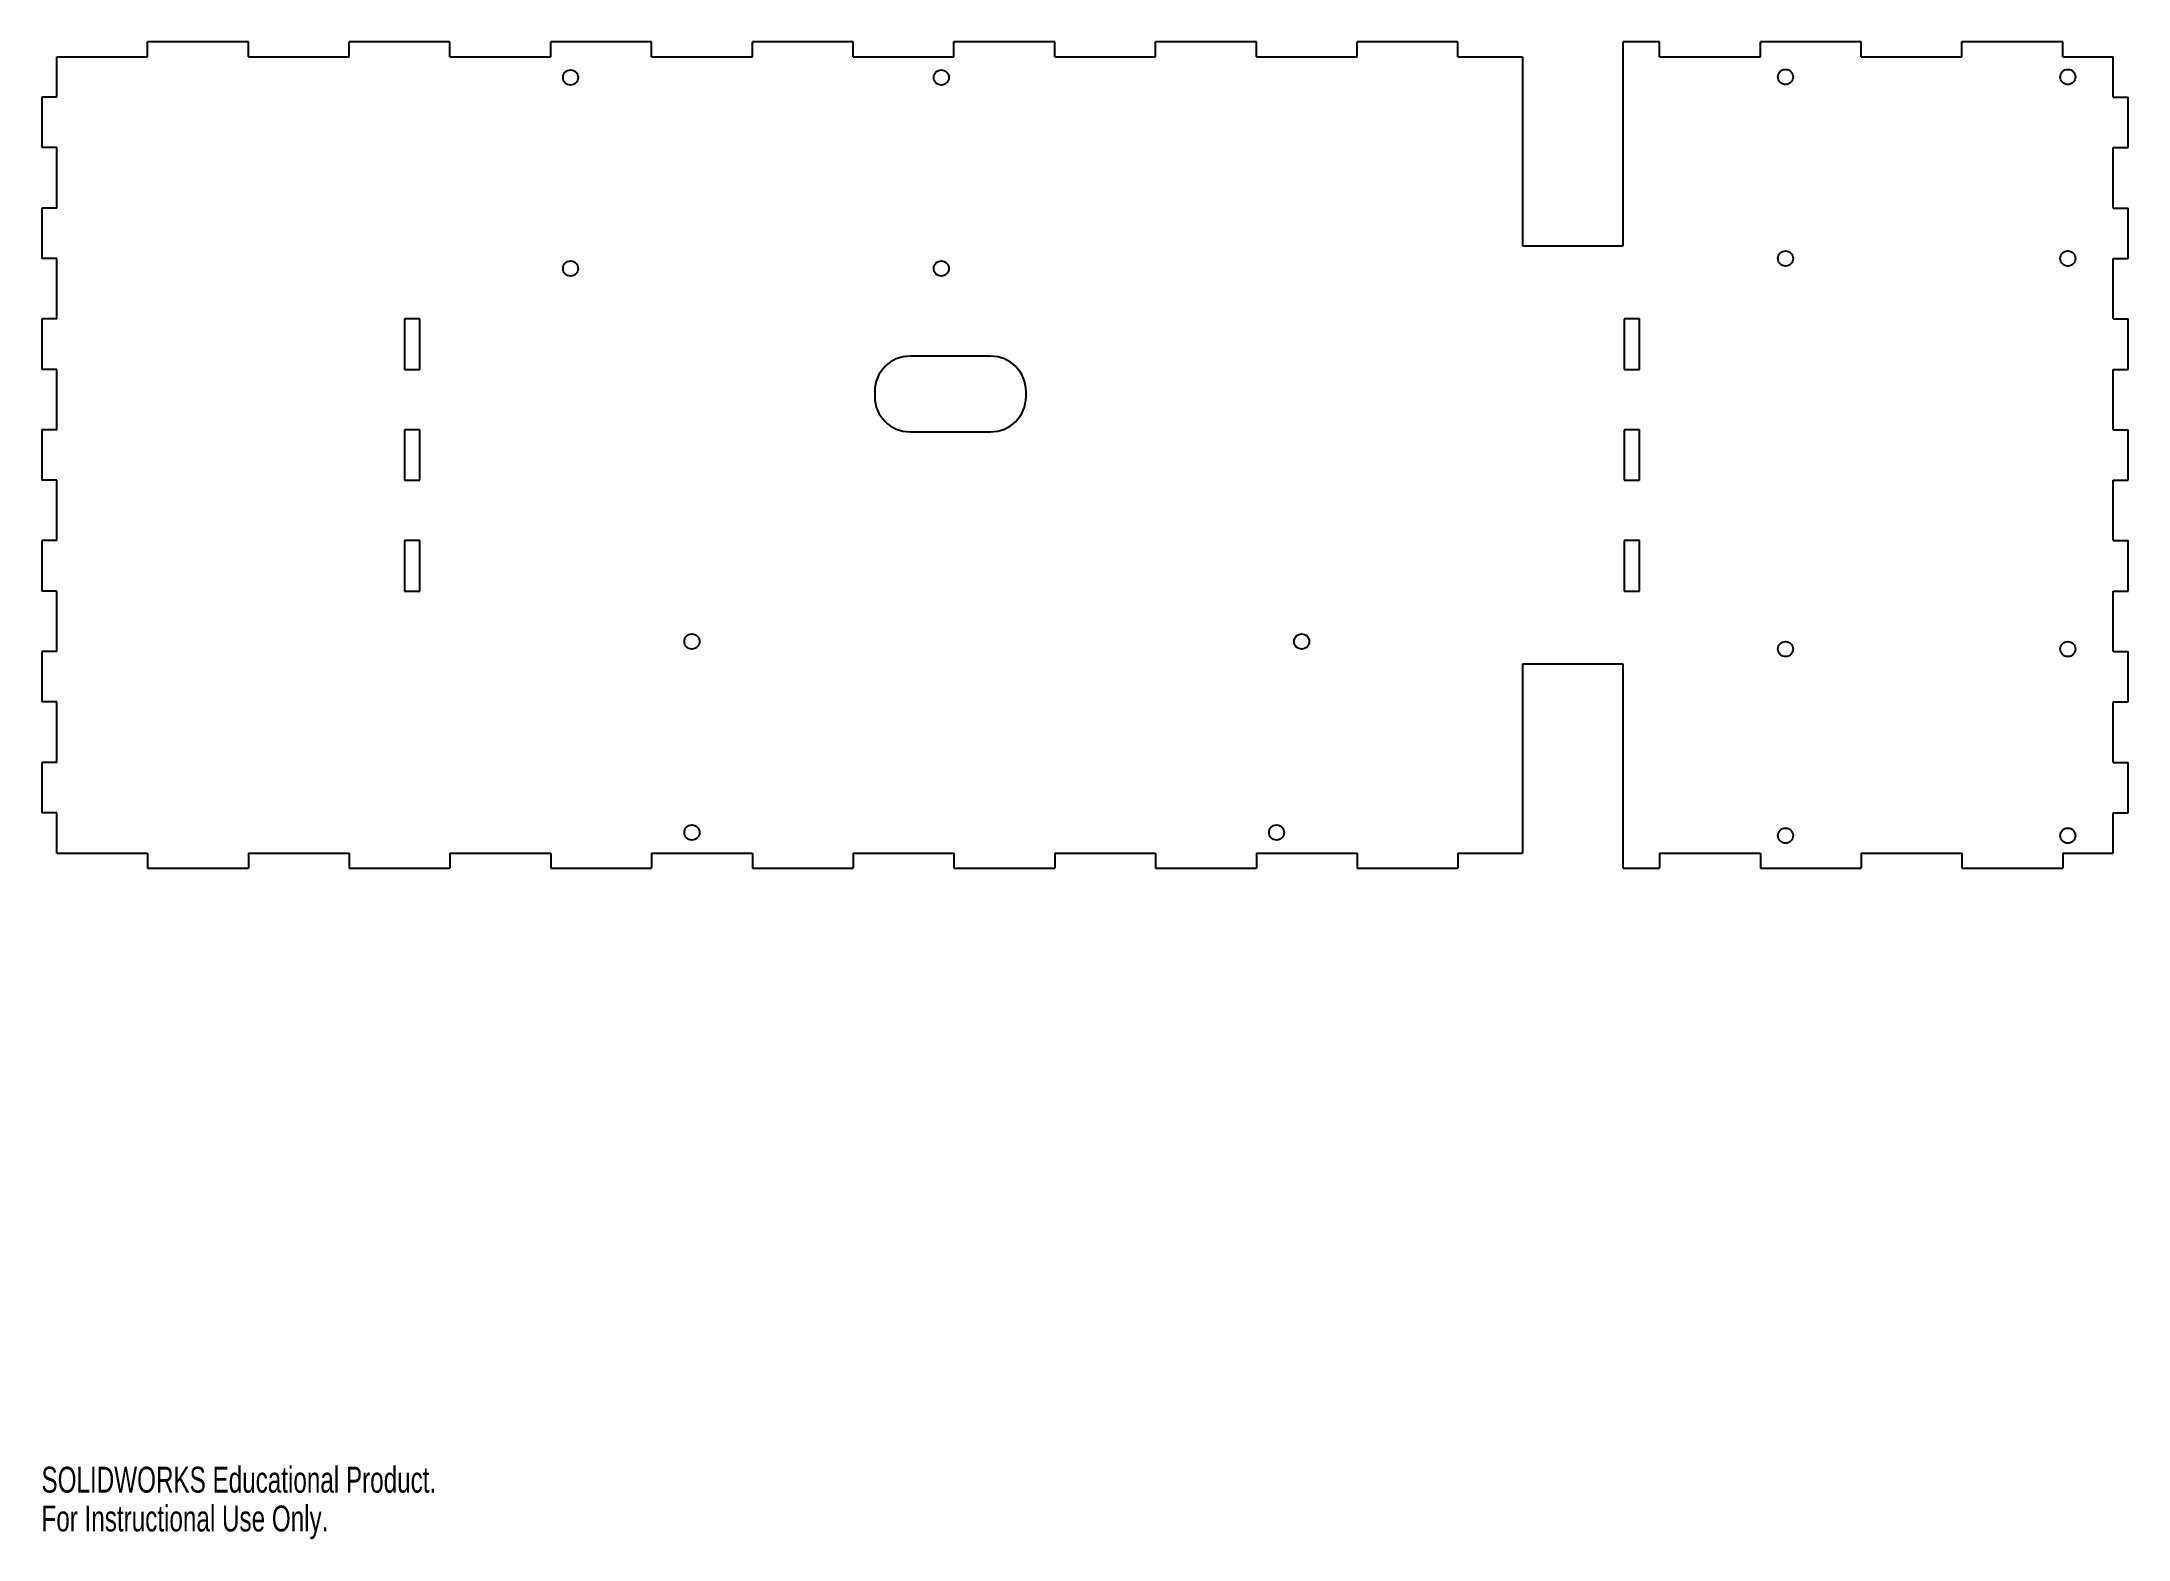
# Model space of a CAD drawing. Header units: inches. Extents: x 0 to 16.3, y 0 to 11.7.
import ezdxf

# ---------------------------------------------------------------- set-up
doc = ezdxf.new("R2010")
doc.units = ezdxf.units.IN
doc.header["$MEASUREMENT"] = 0
doc.styles.add('SLDTEXTSTYLE0', font='TXT', dxfattribs={"width": 0.7})

msp = doc.modelspace()

# ---------------------------------------------------------------- linework, layer by layer
at = {"color": 7, "linetype": 'Continuous', "lineweight": 25}
for p, q in [((0.12, 11.262), (0.12, 11.577)), ((0.12, 11.577), (0.829, 11.577)), ((0.829, 11.577), (0.829, 11.695)), ((1.616, 11.695), (0.829, 11.695)), ((1.616, 11.577), (1.616, 11.695)), ((1.616, 11.577), (2.404, 11.577)), ((2.404, 11.577), (2.404, 11.695)), ((3.191, 11.695), (2.404, 11.695)), ((3.191, 11.577), (3.191, 11.695)), ((3.191, 11.577), (3.978, 11.577)), ((3.978, 11.577), (3.978, 11.695)), ((4.766, 11.695), (3.978, 11.695)), ((4.766, 11.577), (4.766, 11.695)), ((4.766, 11.577), (5.553, 11.577)), ((5.553, 11.577), (5.553, 11.695)), ((6.341, 11.695), (5.553, 11.695)), ((6.341, 11.577), (6.341, 11.695)), ((6.341, 11.577), (7.128, 11.577)), ((7.128, 11.577), (7.128, 11.695)), ((7.915, 11.695), (7.128, 11.695)), ((7.915, 11.577), (7.915, 11.695)), ((7.915, 11.577), (8.703, 11.577)), ((8.703, 11.577), (8.703, 11.695)), ((9.49, 11.695), (8.703, 11.695)), ((9.49, 11.577), (9.49, 11.695)), ((9.49, 11.577), (10.278, 11.577)), ((10.278, 11.577), (10.278, 11.695)), ((11.065, 11.695), (10.278, 11.695)), ((11.065, 11.577), (11.065, 11.695)), ((11.065, 11.577), (11.569, 11.577)), ((11.569, 11.577), (11.569, 10.101)), ((12.356, 10.101), (12.356, 11.695)), ((12.64, 11.695), (12.356, 11.695)), ((12.64, 11.577), (12.64, 11.695)), ((12.64, 11.577), (13.427, 11.577)), ((13.427, 11.577), (13.427, 11.695)), ((14.215, 11.695), (13.427, 11.695)), ((14.215, 11.577), (14.215, 11.695)), ((14.215, 11.577), (15.002, 11.577)), ((15.002, 11.577), (15.002, 11.695)), ((15.789, 11.695), (15.002, 11.695)), ((15.789, 11.577), (15.789, 11.695)), ((15.789, 11.577), (16.183, 11.577)), ((16.183, 11.262), (16.183, 11.577)), ((0.002, 11.262), (0.002, 10.868)), ((0.12, 11.262), (0.002, 11.262)), ((16.183, 11.262), (16.301, 11.262)), ((16.301, 10.868), (16.301, 11.262)), ((0.12, 10.868), (0.002, 10.868)), ((0.12, 10.396), (0.12, 10.868)), ((16.183, 10.868), (16.301, 10.868)), ((16.183, 10.396), (16.183, 10.868)), ((0.002, 10.396), (0.002, 10.002)), ((0.12, 10.396), (0.002, 10.396)), ((16.183, 10.396), (16.301, 10.396)), ((16.301, 10.002), (16.301, 10.396)), ((0.12, 10.002), (0.002, 10.002)), ((0.12, 9.53), (0.12, 10.002)), ((11.569, 10.101), (12.356, 10.101)), ((16.183, 10.002), (16.301, 10.002)), ((16.183, 9.53), (16.183, 10.002)), ((0.002, 9.53), (0.002, 9.136)), ((0.12, 9.53), (0.002, 9.53)), ((2.837, 9.53), (2.837, 9.136)), ((2.955, 9.53), (2.837, 9.53)), ((2.955, 9.136), (2.955, 9.53)), ((12.364, 9.53), (12.364, 9.136)), ((12.482, 9.53), (12.364, 9.53)), ((12.482, 9.136), (12.482, 9.53)), ((16.183, 9.53), (16.301, 9.53)), ((16.301, 9.136), (16.301, 9.53)), ((0.12, 9.136), (0.002, 9.136)), ((0.12, 8.664), (0.12, 9.136)), ((2.837, 9.136), (2.955, 9.136)), ((7.415, 9.239), (6.785, 9.239)), ((12.364, 9.136), (12.482, 9.136)), ((16.183, 9.136), (16.301, 9.136)), ((16.183, 8.664), (16.183, 9.136)), ((6.51, 8.963), (6.51, 8.924)), ((7.691, 8.924), (7.691, 8.963)), ((0.002, 8.664), (0.002, 8.27)), ((0.12, 8.664), (0.002, 8.664)), ((2.837, 8.664), (2.837, 8.27)), ((2.955, 8.664), (2.837, 8.664)), ((2.955, 8.27), (2.955, 8.664)), ((6.785, 8.648), (7.415, 8.648)), ((12.364, 8.664), (12.364, 8.27)), ((12.482, 8.664), (12.364, 8.664)), ((12.482, 8.27), (12.482, 8.664)), ((16.183, 8.664), (16.301, 8.664)), ((16.301, 8.27), (16.301, 8.664)), ((0.12, 8.27), (0.002, 8.27)), ((0.12, 7.798), (0.12, 8.27)), ((2.837, 8.27), (2.955, 8.27)), ((12.364, 8.27), (12.482, 8.27)), ((16.183, 8.27), (16.301, 8.27)), ((16.183, 7.798), (16.183, 8.27)), ((0.002, 7.798), (0.002, 7.404)), ((0.12, 7.798), (0.002, 7.798)), ((2.837, 7.798), (2.837, 7.404)), ((2.955, 7.798), (2.837, 7.798)), ((2.955, 7.404), (2.955, 7.798)), ((12.364, 7.798), (12.364, 7.404)), ((12.482, 7.798), (12.364, 7.798)), ((12.482, 7.404), (12.482, 7.798)), ((16.183, 7.798), (16.301, 7.798)), ((16.301, 7.404), (16.301, 7.798)), ((0.12, 7.404), (0.002, 7.404)), ((0.12, 6.931), (0.12, 7.404)), ((2.837, 7.404), (2.955, 7.404)), ((12.364, 7.404), (12.482, 7.404)), ((16.183, 7.404), (16.301, 7.404)), ((16.183, 6.931), (16.183, 7.404)), ((0.002, 6.931), (0.002, 6.538)), ((0.12, 6.931), (0.002, 6.931)), ((16.183, 6.931), (16.301, 6.931)), ((16.301, 6.538), (16.301, 6.931)), ((12.356, 6.833), (11.569, 6.833)), ((11.569, 6.833), (11.569, 5.357)), ((12.356, 5.239), (12.356, 6.833)), ((0.12, 6.538), (0.002, 6.538)), ((0.12, 6.065), (0.12, 6.538)), ((16.183, 6.538), (16.301, 6.538)), ((16.183, 6.065), (16.183, 6.538)), ((0.002, 6.065), (0.002, 5.672)), ((0.12, 6.065), (0.002, 6.065)), ((16.183, 6.065), (16.301, 6.065)), ((16.301, 5.672), (16.301, 6.065)), ((0.12, 5.672), (0.002, 5.672)), ((0.12, 5.357), (0.12, 5.672)), ((16.183, 5.672), (16.301, 5.672)), ((16.183, 5.357), (16.183, 5.672)), ((0.12, 5.357), (0.829, 5.357)), ((0.829, 5.357), (0.829, 5.239)), ((0.829, 5.239), (1.616, 5.239)), ((1.616, 5.357), (2.404, 5.357)), ((1.616, 5.357), (1.616, 5.239)), ((2.404, 5.357), (2.404, 5.239)), ((2.404, 5.239), (3.191, 5.239)), ((3.191, 5.357), (3.978, 5.357)), ((3.191, 5.357), (3.191, 5.239)), ((3.978, 5.357), (3.978, 5.239)), ((3.978, 5.239), (4.766, 5.239)), ((4.766, 5.357), (5.553, 5.357)), ((4.766, 5.357), (4.766, 5.239)), ((5.553, 5.357), (5.553, 5.239)), ((5.553, 5.239), (6.341, 5.239)), ((6.341, 5.357), (7.128, 5.357)), ((6.341, 5.357), (6.341, 5.239)), ((7.128, 5.357), (7.128, 5.239)), ((7.128, 5.239), (7.915, 5.239)), ((7.915, 5.357), (8.703, 5.357)), ((7.915, 5.357), (7.915, 5.239)), ((8.703, 5.357), (8.703, 5.239)), ((8.703, 5.239), (9.49, 5.239)), ((9.49, 5.357), (10.278, 5.357)), ((9.49, 5.357), (9.49, 5.239)), ((10.278, 5.357), (10.278, 5.239)), ((10.278, 5.239), (11.065, 5.239)), ((11.065, 5.357), (11.569, 5.357)), ((11.065, 5.357), (11.065, 5.239)), ((12.356, 5.239), (12.64, 5.239)), ((12.64, 5.357), (13.427, 5.357)), ((12.64, 5.357), (12.64, 5.239)), ((13.427, 5.357), (13.427, 5.239)), ((13.427, 5.239), (14.215, 5.239)), ((14.215, 5.357), (15.002, 5.357)), ((14.215, 5.357), (14.215, 5.239)), ((15.002, 5.357), (15.002, 5.239)), ((15.002, 5.239), (15.789, 5.239)), ((15.789, 5.357), (16.183, 5.357)), ((15.789, 5.357), (15.789, 5.239))]:
    msp.add_line(p, q, dxfattribs=at)
for centre in [(4.133, 11.416), (7.029, 11.416), (13.624, 11.42), (15.829, 11.42), (4.133, 9.924), (7.029, 9.924), (13.624, 10.002), (15.829, 10.002), (5.081, 7.01), (9.844, 7.01), (13.624, 6.951), (15.829, 6.951), (5.081, 5.518), (9.648, 5.518), (13.624, 5.494), (15.829, 5.494)]:
    msp.add_circle(centre, 0.0591, dxfattribs=at)
for centre, start, end in [((6.785, 8.963), 90, 180), ((7.415, 8.963), 0, 90), ((6.785, 8.924), 180, 270), ((7.415, 8.924), 270, 0)]:
    msp.add_arc(centre, 0.276, start, end, dxfattribs=at)

# ---------------------------------------------------------------- texts
at = {"color": 7, "linetype": 'Continuous', "char_height": 0.20229, "attachment_point": 1, "style": 'SLDTEXTSTYLE0'}
for s, insert in [('SOLIDWORKS Educational Product.', (0, 0.564)), ('For Instructional Use Only.', (0, 0.261))]:
    msp.add_mtext(s, dxfattribs=dict(at, insert=insert))

doc.saveas('drawing.dxf')
